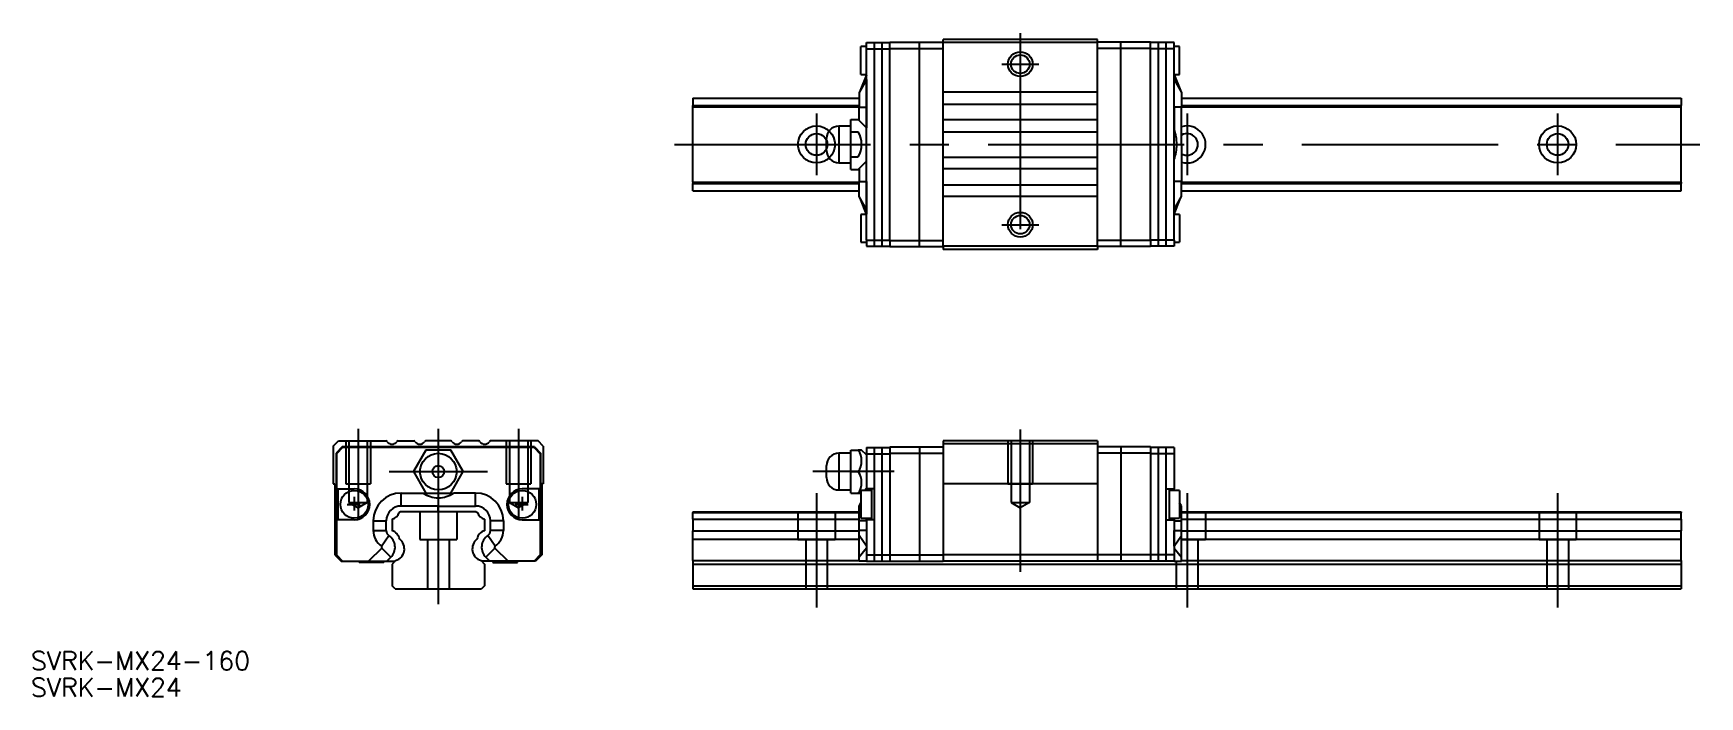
# Model space of a CAD drawing. Extents: x -66 to 204, y -17 to 90.
import ezdxf

# ---------------------------------------------------------------- set-up
doc = ezdxf.new("R2010")
doc.units = 0
doc.linetypes.add('CENTER', pattern=[50.8, 31.75, -6.35, 6.35, -6.35])
doc.linetypes.add('DASHED', pattern=[19.05, 12.7, -6.35])
doc.layers.get('0').update_dxf_attribs({"linetype": 'CONTINUOUS'})
doc.layers.add('CENTER', color=1, linetype='CENTER')
doc.styles.get("Standard").update_dxf_attribs({"font": 'txt.shx', "height": 3, "bigfont": 'bigfont.shx'})

msp = doc.modelspace()

# ---------------------------------------------------------------- linework, layer by layer
at = {"color": 7, "linetype": 'CONTINUOUS'}
for p, q in [((68.43, 83.35), (68.43, 87.85)), ((69.33, 87.85), (68.43, 87.85)), ((69.33, 88.5), (73.13, 88.5)), ((69.33, 87.5), (69.33, 88.5)), ((69.33, 87.5), (73.13, 87.5)), ((69.33, 56.5), (69.33, 87.5)), ((70.63, 55.5), (70.63, 88.5)), ((71.88, 55.5), (71.88, 88.5)), ((73.13, 88.55), (81.73, 88.55)), ((73.13, 87.55), (73.13, 88.55)), ((73.13, 87.55), (81.73, 87.55)), ((73.13, 82.65), (73.13, 87.55)), ((77.93, 55.45), (77.93, 88.55)), ((106.73, 89), (81.73, 89)), ((81.73, 88.5), (81.73, 89)), ((81.73, 55.5), (81.73, 88.5)), ((106.73, 88.5), (81.73, 88.5)), ((106.73, 88.5), (106.73, 89)), ((115.33, 88.55), (106.73, 88.55)), ((106.73, 55.5), (106.73, 88.5)), ((115.33, 87.55), (106.73, 87.55)), ((110.53, 55.45), (110.53, 88.55)), ((115.33, 87.55), (115.33, 88.55)), ((119.13, 88.5), (115.33, 88.5)), ((115.33, 56.45), (115.33, 87.55)), ((119.13, 87.5), (115.33, 87.5)), ((116.58, 55.5), (116.58, 88.5)), ((117.83, 55.5), (117.83, 88.5)), ((119.13, 87.5), (119.13, 88.5)), ((120.03, 87.85), (119.13, 87.85)), ((119.13, 56.5), (119.13, 87.5)), ((120.03, 83.35), (120.03, 87.85)), ((69.33, 82.53), (68.13, 80.43)), ((69.33, 82.53), (68.13, 80.43)), ((69.33, 83.29), (68.29, 80.71)), ((69.33, 83.29), (68.29, 80.71)), ((68.43, 83.35), (69.33, 83.35)), ((69.33, 83.29), (69.33, 83.29)), ((69.33, 82.53), (69.33, 83.29)), ((69.33, 82.53), (69.33, 83.29)), ((69.33, 83.29), (69.33, 83.29)), ((69.33, 82.53), (69.33, 82.53)), ((69.33, 82.53), (69.33, 82.53)), ((73.13, 81.47), (73.13, 82.65)), ((73.13, 81.47), (73.13, 82.65)), ((73.13, 56.45), (73.13, 81.47)), ((119.13, 83.35), (120.03, 83.35)), ((119.13, 83.29), (120.17, 80.71)), ((119.13, 83.29), (119.13, 83.29)), ((119.13, 82.53), (119.13, 83.29)), ((119.13, 82.53), (120.33, 80.43)), ((119.13, 82.53), (119.13, 82.53)), ((41.23, 79.5), (68.13, 79.5)), ((41.23, 79.5), (41.23, 78.32)), ((41.23, 78.32), (68.13, 78.32)), ((41.23, 78.1), (41.23, 78.32)), ((68.13, 80.43), (68.13, 78.03)), ((68.13, 80.43), (68.13, 78.03)), ((106.73, 80.46), (81.73, 80.46)), ((81.73, 78.54), (106.73, 78.54)), ((120.33, 80.43), (120.33, 78.03)), ((120.33, 79.5), (201.23, 79.5)), ((120.33, 78.32), (201.23, 78.32)), ((201.23, 79.5), (201.23, 78.32)), ((201.23, 78.1), (201.23, 78.32)), ((41.23, 78.1), (68.13, 78.1)), ((41.23, 65.9), (41.23, 78.1)), ((66.78, 74.02), (66.78, 76.04)), ((66.78, 76.04), (67.99, 76.04)), ((69.33, 74.7), (67.99, 76.04)), ((68.13, 78.03), (69.33, 78.03)), ((68.13, 75.9), (68.13, 78.03)), ((68.13, 78.03), (69.33, 78.03)), ((68.13, 75.9), (68.13, 78.03)), ((69.33, 78.03), (69.33, 78.03)), ((69.33, 78.03), (69.33, 78.03)), ((106.73, 75.96), (81.73, 75.96)), ((119.13, 78.03), (119.13, 78.03)), ((120.33, 78.03), (119.13, 78.03)), ((120.33, 78.1), (201.23, 78.1)), ((120.33, 72), (120.33, 78.03)), ((201.23, 65.9), (201.23, 78.1)), ((62.85, 71.03), (62.85, 72.97)), ((64.85, 74.97), (64.85, 69.03)), ((66.78, 74.97), (64.85, 74.97)), ((66.78, 69.98), (66.78, 74.02)), ((66.78, 74.02), (67.99, 74.02)), ((81.73, 74.04), (106.73, 74.04)), ((119.13, 74.45), (119.13, 74.45)), ((119.58, 72), (120.33, 72)), ((120.33, 72), (120.33, 65.97)), ((64.85, 69.03), (66.78, 69.03)), ((66.78, 69.98), (67.99, 69.98)), ((66.78, 67.96), (66.78, 69.98)), ((66.78, 67.96), (67.99, 67.96)), ((67.99, 67.96), (69.33, 69.3)), ((68.13, 68.1), (68.13, 65.97)), ((81.73, 69.96), (106.73, 69.96)), ((106.73, 68.04), (81.73, 68.04)), ((119.13, 69.55), (119.13, 69.55)), ((41.23, 65.9), (68.13, 65.9)), ((41.23, 65.9), (41.23, 65.68)), ((41.23, 65.68), (68.13, 65.68)), ((41.23, 64.5), (41.23, 65.68)), ((68.13, 63.57), (68.13, 65.97)), ((68.13, 65.97), (69.33, 65.97)), ((69.33, 65.97), (69.33, 65.97)), ((81.73, 65.46), (106.73, 65.46)), ((119.13, 65.97), (119.13, 65.97)), ((120.33, 65.97), (119.13, 65.97)), ((120.33, 63.57), (120.33, 65.97)), ((120.33, 65.9), (201.23, 65.9)), ((120.33, 65.68), (201.23, 65.68)), ((201.23, 65.9), (201.23, 65.68)), ((201.23, 64.5), (201.23, 65.68)), ((41.23, 64.5), (68.13, 64.5)), ((69.33, 61.47), (68.13, 63.57)), ((69.33, 60.71), (68.29, 63.29)), ((106.73, 63.54), (81.73, 63.54)), ((119.13, 61.47), (120.33, 63.57)), ((119.13, 60.71), (120.17, 63.29)), ((120.33, 64.5), (201.23, 64.5)), ((68.43, 60.65), (68.43, 56.15)), ((69.33, 60.65), (68.43, 60.65)), ((69.33, 61.47), (69.33, 61.47)), ((69.33, 61.47), (69.33, 60.71)), ((69.33, 60.71), (69.33, 60.71)), ((119.13, 61.47), (119.13, 61.47)), ((119.13, 61.47), (119.13, 60.71)), ((119.13, 60.71), (119.13, 60.71)), ((120.03, 60.65), (119.13, 60.65)), ((120.03, 60.65), (120.03, 56.15)), ((68.43, 56.15), (69.33, 56.15)), ((69.33, 56.5), (73.13, 56.5)), ((69.33, 56.5), (69.33, 55.5)), ((69.33, 55.5), (73.13, 55.5)), ((73.13, 56.45), (81.73, 56.45)), ((73.13, 56.45), (73.13, 55.45)), ((73.13, 55.45), (81.73, 55.45)), ((106.73, 55.5), (81.73, 55.5)), ((81.73, 55.5), (81.73, 55)), ((106.73, 55), (81.73, 55)), ((115.33, 56.45), (106.73, 56.45)), ((106.73, 55.5), (106.73, 55)), ((115.33, 55.45), (106.73, 55.45)), ((119.13, 56.5), (115.33, 56.5)), ((115.33, 56.45), (115.33, 55.45)), ((119.13, 55.5), (115.33, 55.5)), ((119.13, 56.5), (119.13, 55.5)), ((119.13, 56.15), (120.03, 56.15)), ((-17, 23.15), (-16.15, 24)), ((-17, 23.15), (-17, 17)), ((-15.55, 23), (-16.55, 22)), ((-16.55, 22), (-16.55, 11.95)), ((-15.5, 22.9), (-16.5, 21.9)), ((-16.5, 21.9), (-16.5, 16.2)), ((-16.15, 24), (-8.46, 24)), ((-10.65, 23), (-15.55, 23)), ((15.5, 22.9), (-15.5, 22.9)), ((-10.65, 23), (-10.71, 22.9)), ((-9.47, 23), (-10.65, 23)), ((-9.47, 23), (-10.65, 23)), ((-9.53, 22.9), (-9.47, 23)), ((15.55, 23), (-9.47, 23)), ((-6.54, 24), (-3.96, 24)), ((-2.02, 22.5), (-4.04, 19)), ((2.04, 24), (-2.04, 24)), ((2.02, 22.5), (-2.02, 22.5)), ((4.04, 19), (2.02, 22.5)), ((6.54, 24), (3.96, 24)), ((16.14, 24), (8.46, 24)), ((15.5, 22.9), (16.5, 21.9)), ((15.55, 23), (16.55, 22)), ((17, 23.14), (16.14, 24)), ((16.5, 21.9), (16.5, 16.2)), ((16.55, 22), (16.55, 5.5)), ((17, 23.14), (17, 17)), ((64.85, 21.97), (64.85, 19)), ((66.78, 21.97), (64.85, 21.97)), ((66.78, 19), (66.78, 22.5)), ((66.78, 22.5), (67.99, 22.5)), ((68.53, 22.5), (67.99, 22.5)), ((69.33, 21.7), (68.53, 22.5)), ((69.33, 22.9), (73.13, 22.9)), ((69.33, 22.9), (69.33, 21.9)), ((69.33, 21.9), (73.13, 21.9)), ((69.33, 21.9), (69.33, 16.2)), ((70.63, 4.5), (70.63, 22.9)), ((71.88, 4.5), (71.88, 22.9)), ((73.13, 23), (81.73, 23)), ((73.13, 23), (73.13, 22)), ((73.13, 22), (73.13, 5.5)), ((73.13, 22), (81.73, 22)), ((77.93, 23), (77.93, 4.5)), ((106.73, 24), (81.73, 24)), ((81.73, 24), (81.73, 23.5)), ((106.73, 23.5), (81.73, 23.5)), ((81.73, 23.5), (81.73, 17)), ((106.73, 24), (106.73, 23.5)), ((106.73, 23.5), (106.73, 17)), ((115.33, 23), (106.73, 23)), ((115.33, 22), (106.73, 22)), ((110.53, 23), (110.53, 4.5)), ((115.33, 23), (115.33, 22)), ((119.13, 22.9), (115.33, 22.9)), ((115.33, 22), (115.33, 5.5)), ((119.13, 21.9), (115.33, 21.9)), ((116.58, 4.5), (116.58, 22.9)), ((117.83, 4.5), (117.83, 22.9)), ((119.13, 22.9), (119.13, 21.9)), ((119.13, 21.9), (119.13, 16.2)), ((-4.04, 19), (-2.02, 15.5)), ((2.02, 15.5), (4.04, 19)), ((62.85, 19), (62.85, 19.97)), ((62.85, 18.03), (62.85, 19)), ((64.85, 19), (64.85, 16.03)), ((66.78, 15.5), (66.78, 19)), ((66.78, 19), (67.99, 19)), ((-17, 17), (-16.75, 17)), ((-16.75, 17), (-16.75, 5.5)), ((-16.5, 16.2), (-13.6, 16.2)), ((-16.25, 16.2), (-16.25, 11.2)), ((16.5, 16.2), (13.6, 16.2)), ((16.25, 16.2), (16.25, 11.2)), ((16.75, 17), (16.75, 5.5)), ((17, 17), (16.75, 17)), ((68.98, 15.95), (69.33, 16.3)), ((70.63, 16.2), (69.33, 16.2)), ((69.33, 15.95), (69.33, 16.2)), ((70.13, 16.2), (70.13, 11.2)), ((106.73, 17), (81.73, 17)), ((81.73, 17), (81.73, 5.5)), ((106.73, 17), (106.73, 5.5)), ((117.83, 16.2), (119.13, 16.2)), ((118.33, 16.2), (118.33, 11.2)), ((119.13, 15.95), (119.13, 16.2)), ((-6.03, 15.53), (-2.45, 15.53)), ((-6.03, 15.53), (-2.45, 15.53)), ((-6.03, 13.43), (-6.03, 15.53)), ((-6.03, 13.43), (-6.03, 15.53)), ((-2.45, 15.53), (-2.04, 15.53)), ((-2.02, 15.5), (2.02, 15.5)), ((0, 15.5), (0, 14.75)), ((0, 14.75), (0, 13.43)), ((0, 14.75), (0, 14.75)), ((0, 14.75), (0, 13.43)), ((6.03, 15.53), (2.45, 15.53)), ((6.03, 13.43), (6.03, 15.53)), ((64.85, 16.03), (66.78, 16.03)), ((66.78, 15.5), (67.99, 15.5)), ((67.99, 15.5), (68.43, 15.5)), ((68.13, 13.43), (68.43, 13.96)), ((68.43, 15.95), (68.43, 11.45)), ((70.13, 15.95), (68.43, 15.95)), ((120.03, 15.95), (118.33, 15.95)), ((120.03, 15.95), (120.03, 11.45)), ((120.33, 13.43), (120.03, 13.96)), ((-16.55, 8.75), (-16.55, 11.95)), ((-16.55, 11.95), (-16.55, 8.75)), ((-16.5, 11.2), (-16.5, 5.5)), ((-13.6, 11.2), (-16.5, 11.2)), ((-10.53, 11.03), (-8.43, 11.03)), ((-10.53, 11.03), (-8.43, 11.03)), ((-10.53, 11.03), (-10.53, 9.47)), ((-10.53, 11.03), (-10.53, 9.47)), ((-8.43, 9.47), (-8.43, 11.03)), ((-8.43, 9.47), (-8.43, 11.03)), ((-7.5, 11.29), (-7.5, 9.42)), ((-6.1, 12.5), (-6.32, 12.37)), ((6.1, 12.5), (-6.1, 12.5)), ((0, 13.43), (-6.03, 13.43)), ((0, 13.43), (-6.03, 13.43)), ((0, 13.43), (6.03, 13.43)), ((0, 12.5), (0, 13.43)), ((6.1, 12.5), (6.32, 12.37)), ((7.5, 11.29), (7.5, 9.42)), ((10.53, 11.03), (8.43, 11.03)), ((8.43, 9.47), (8.43, 11.03)), ((10.53, 11.03), (10.53, 9.47)), ((13.6, 11.2), (16.5, 11.2)), ((16.5, 11.2), (16.5, 5.5)), ((41.23, 12.5), (68.13, 12.5)), ((41.23, 12.5), (41.23, 12.37)), ((41.23, 12.37), (68.13, 12.37)), ((41.23, 11.29), (41.23, 12.37)), ((41.23, 11.29), (68.13, 11.29)), ((41.23, 11.29), (41.23, 9.42)), ((68.13, 11.03), (68.13, 13.43)), ((69.33, 11.03), (68.13, 11.03)), ((68.13, 9.47), (68.13, 11.03)), ((68.43, 11.45), (70.13, 11.45)), ((69.33, 11.2), (69.33, 11.45)), ((69.33, 11.45), (69.33, 11.24)), ((69.33, 11.24), (69.33, 11.03)), ((70.63, 11.2), (69.33, 11.2)), ((69.33, 11.2), (69.33, 5.5)), ((69.33, 11.03), (69.33, 11.03)), ((69.33, 11.03), (69.33, 9.47)), ((117.83, 11.2), (119.13, 11.2)), ((118.33, 11.45), (120.03, 11.45)), ((119.13, 11.2), (119.13, 11.45)), ((119.13, 11.45), (119.13, 11.24)), ((119.13, 11.24), (119.13, 11.03)), ((119.13, 11.2), (119.13, 5.5)), ((119.13, 11.03), (119.13, 11.03)), ((119.13, 11.03), (119.13, 9.47)), ((119.13, 11.03), (120.33, 11.03)), ((120.33, 11.03), (120.33, 13.43)), ((120.33, 12.5), (201.23, 12.5)), ((120.33, 12.37), (201.23, 12.37)), ((120.33, 11.29), (201.23, 11.29)), ((120.33, 9.47), (120.33, 11.03)), ((201.23, 12.5), (201.23, 12.37)), ((201.23, 11.29), (201.23, 12.37)), ((201.23, 11.29), (201.23, 9.42)), ((-16.5, 8.75), (-16.55, 8.75)), ((-16.55, 8.75), (-16.55, 5.5)), ((-10.53, 9.47), (-8.43, 9.47)), ((-10.53, 9.47), (-8.43, 9.47)), ((-9.2, 6.92), (-8, 8.65)), ((-9.2, 6.92), (-8, 8.65)), ((9.2, 6.92), (8, 8.65)), ((10.53, 9.47), (8.43, 9.47)), ((41.23, 9.42), (68.13, 9.42)), ((41.23, 8.07), (41.23, 9.42)), ((68.13, 8.65), (68.13, 9.47)), ((69.33, 9.47), (68.13, 9.47)), ((69.33, 6.92), (68.13, 8.65)), ((68.13, 5.13), (68.13, 8.65)), ((69.33, 9.47), (69.33, 9.47)), ((119.13, 9.47), (120.33, 9.47)), ((119.13, 9.47), (119.13, 9.47)), ((119.13, 6.92), (120.33, 8.65)), ((120.33, 8.65), (120.33, 9.47)), ((120.33, 9.42), (201.23, 9.42)), ((120.33, 5.13), (120.33, 8.65)), ((201.23, 8.07), (201.23, 9.42)), ((-16.75, 5.5), (-15.75, 4.5)), ((-16.55, 5.5), (-15.55, 4.5)), ((-16.5, 5.5), (-15.5, 4.5)), ((-9.17, 6.62), (-11.29, 4.5)), ((-9.17, 6.62), (-11.29, 4.5)), ((-9.17, 6.62), (-7.68, 5.13)), ((-9.17, 6.62), (-7.68, 5.13)), ((9.17, 6.62), (7.68, 5.13)), ((9.17, 6.62), (11.29, 4.5)), ((16.5, 5.5), (15.5, 4.5)), ((16.55, 5.5), (15.55, 4.5)), ((16.75, 5.5), (15.75, 4.5)), ((41.23, 4.59), (41.23, 8.07)), ((41.23, 8.07), (68.13, 8.07)), ((69.33, 6.62), (68.13, 5.13)), ((69.33, 6.92), (69.33, 6.92)), ((69.33, 6.62), (69.33, 4.5)), ((69.33, 6.62), (69.33, 6.62)), ((69.33, 5.5), (69.33, 4.5)), ((69.33, 5.5), (73.13, 5.5)), ((73.13, 5.5), (73.13, 4.5)), ((73.13, 5.5), (81.73, 5.5)), ((81.73, 5.5), (81.73, 4.5)), ((106.73, 5.5), (81.73, 5.5)), ((106.73, 5.5), (106.73, 4.5)), ((115.33, 5.5), (106.73, 5.5)), ((115.33, 5.5), (115.33, 4.5)), ((119.13, 5.5), (115.33, 5.5)), ((119.13, 6.92), (119.13, 6.92)), ((119.13, 6.62), (119.13, 4.5)), ((119.13, 6.62), (120.33, 5.13)), ((119.13, 6.62), (119.13, 6.62)), ((119.13, 5.5), (119.13, 4.5)), ((120.33, 8.07), (201.23, 8.07)), ((201.23, 4.59), (201.23, 8.07)), ((-15.75, 4.5), (-15.55, 4.5)), ((-15.55, 4.5), (-15.5, 4.5)), ((-15.5, 4.5), (-11.29, 4.5)), ((-12.8, 4.5), (-12.8, 4.3)), ((-8.8, 4.3), (-12.8, 4.3)), ((-11.29, 4.5), (-8.32, 4.5)), ((-11.29, 4.5), (-8.32, 4.5)), ((-8.8, 4.3), (-8.8, 4.5)), ((-8.32, 4.5), (-7.68, 5.13)), ((-8.32, 4.5), (-7.68, 5.13)), ((-8.32, 4.5), (-7, 4.5)), ((-8.32, 4.5), (-7, 4.5)), ((-6.91, 4.59), (-7.5, 4)), ((-7.5, 4), (-7.5, 0.5)), ((6.91, 4.59), (7.5, 4)), ((8.32, 4.5), (7, 4.5)), ((7.5, 4), (7.5, 0.5)), ((8.32, 4.5), (7.68, 5.13)), ((11.29, 4.5), (8.32, 4.5)), ((8.8, 4.5), (8.8, 4.3)), ((8.8, 4.3), (12.8, 4.3)), ((15.5, 4.5), (11.29, 4.5)), ((12.8, 4.3), (12.8, 4.5)), ((15.55, 4.5), (15.5, 4.5)), ((15.75, 4.5), (15.55, 4.5)), ((41.23, 4.59), (68.13, 4.59)), ((41.23, 4.59), (41.23, 4)), ((41.23, 4), (201.23, 4)), ((41.23, 4), (41.23, 0.8)), ((68.13, 4.5), (68.13, 5.13)), ((69.33, 4.5), (68.13, 4.5)), ((69.33, 4.5), (73.13, 4.5)), ((69.33, 4.5), (69.33, 4.5)), ((73.13, 4.5), (81.73, 4.5)), ((106.73, 4.5), (81.73, 4.5)), ((115.33, 4.5), (106.73, 4.5)), ((119.13, 4.5), (115.33, 4.5)), ((119.13, 4.5), (120.33, 4.5)), ((119.13, 4.5), (119.13, 4.5)), ((120.33, 4.5), (120.33, 5.13)), ((120.33, 4.59), (201.23, 4.59)), ((201.23, 4.59), (201.23, 4)), ((201.23, 4), (201.23, 0.8)), ((-7, 0), (-7.5, 0.5)), ((-7, 0), (7, 0)), ((7.5, 0.5), (7, 0)), ((41.23, 0.8), (41.23, 0)), ((41.23, 0.5), (201.23, 0.5)), ((41.23, 0), (201.23, 0)), ((201.23, 0.8), (201.23, 0))]:
    msp.add_line(p, q, dxfattribs=at)
at = {"color": 3, "linetype": 'DASHED'}
for p, q in [((-15, 24), (-15, 17)), ((-14.5, 24), (-14.5, 14)), ((-11.5, 24), (-11.5, 14)), ((-11, 24), (-11, 17)), ((11, 24), (11, 17)), ((11.5, 24), (11.5, 14)), ((14.5, 24), (14.5, 14)), ((15, 24), (15, 17)), ((92.23, 24), (92.23, 17)), ((92.73, 24), (92.73, 14)), ((95.73, 24), (95.73, 14)), ((96.23, 24), (96.23, 17)), ((-15, 17), (-11, 17)), ((11, 17), (15, 17)), ((92.23, 17), (96.23, 17)), ((-14.5, 14), (-11.5, 14)), ((-14.5, 14), (-13, 13.13)), ((-11.5, 14), (-13, 13.13)), ((11.5, 14), (14.5, 14)), ((11.5, 14), (13, 13.13)), ((14.5, 14), (13, 13.13)), ((92.73, 14), (94.23, 13.13)), ((92.73, 14), (95.73, 14)), ((95.73, 14), (94.23, 13.13)), ((-3, 12.5), (-3, 8)), ((3, 12.5), (3, 8)), ((58.23, 12.5), (58.23, 8)), ((64.23, 12.5), (64.23, 8)), ((124.23, 12.5), (124.23, 8)), ((178.23, 12.5), (178.23, 8)), ((184.23, 12.5), (184.23, 8)), ((-3, 8), (3, 8)), ((-1.75, 8), (-1.75, 0)), ((1.75, 8), (1.75, 0)), ((58.23, 8), (64.23, 8)), ((59.48, 8), (59.48, 0)), ((62.98, 8), (62.98, 0)), ((120.33, 8), (124.23, 8)), ((122.98, 8), (122.98, 0)), ((178.23, 8), (184.23, 8)), ((179.48, 8), (179.48, 0)), ((182.98, 8), (182.98, 0)), ((119.48, 4.5), (119.48, 0))]:
    msp.add_line(p, q, dxfattribs=at)
at = {"color": 7, "linetype": 'CONTINUOUS'}
for points in [[(69.33, 78.03, 0), (69.33, 75.5, 0), (69.33, 74.7, 0)], [(69.33, 78.03, 0), (69.33, 75.5, 0), (69.33, 74.7, 0)], [(119.13, 78.03, 0), (119.13, 75.5, 0), (119.13, 74.45, 0)], [(69.33, 65.97, 0), (69.33, 68.5, 0), (69.33, 69.3, 0)], [(119.13, 65.97, 0), (119.13, 68.5, 0), (119.13, 69.55, 0)]]:
    msp.add_polyline3d(points, dxfattribs=at)
at = {"color": 3, "linetype": 'CONTINUOUS'}
for centre in [(94.23, 85), (94.23, 59)]:
    msp.add_circle(centre, 2, dxfattribs=at)
at = {"color": 7, "linetype": 'CONTINUOUS'}
for centre, radius in [((94.23, 85), 1.5), ((61.23, 72), 3), ((61.23, 72), 1.75), ((181.23, 72), 3), ((181.23, 72), 1.75), ((94.23, 59), 1.5), ((0, 19), 2.97), ((0, 19), 0.97), ((-13.6, 13.7), 2.25), ((13.6, 13.7), 2.25)]:
    msp.add_circle(centre, radius, dxfattribs=at)
for centre, radius, start, end in [((219.58, 80.28), 150.27, 179.1421, 180.8579), ((219.58, 80.28), 150.27, 179.1421, 180.8579), ((-31.12, 80.28), 150.27, 359.1421, 0.8579), ((64.85, 72.97), 2, 90, 180), ((64.49, 72), 4.04, 330.0046, 29.9954), ((112.94, 72.06), 6.63, 359.4557, 21.129), ((121.23, 72), 3, 252.5424, 107.4576), ((121.23, 72), 1.75, 239.0503, 120.9497), ((64.85, 71.03), 2, 180, 270), ((112.94, 71.94), 6.63, 338.871, 0.5443), ((219.58, 63.72), 150.27, 179.1421, 180.8579), ((-31.12, 63.72), 150.27, 359.1421, 0.8579), ((-9.42, 22.85), 1.5, 39.7918, 50.0555), ((-7.5, 24.45), 1, 219.7918, 320.2082), ((-5.58, 22.85), 1.5, 129.9445, 140.2082), ((-4.92, 22.85), 1.5, 39.7918, 50.0555), ((-3, 24.45), 1, 219.7918, 320.2082), ((-1.08, 22.85), 1.5, 129.9445, 140.2082), ((1.08, 22.85), 1.5, 39.7918, 50.0555), ((3, 24.45), 1, 219.7918, 320.2082), ((4.92, 22.85), 1.5, 129.9445, 140.2082), ((5.58, 22.85), 1.5, 39.7918, 50.0555), ((7.5, 24.45), 1, 219.7918, 320.2082), ((9.42, 22.85), 1.5, 129.9445, 140.2082), ((64.85, 19.97), 2, 90, 180), ((65.43, 20.75), 3.1, 325.6466, 34.3534), ((65.43, 17.25), 3.1, 325.6466, 34.3534), ((-13.6, 13.7), 2.5, 270, 90), ((13.6, 13.7), 2.5, 90, 270), ((64.85, 18.03), 2, 180, 270), ((-6.03, 11.03), 4.5, 90.0008, 179.9992), ((-6.03, 11.03), 4.5, 90.0008, 179.9992), ((0, 19), 4.25, 234.733, 270), ((0, 19), 4.25, 270, 305.267), ((6.03, 11.03), 4.5, 0.0008, 89.9992), ((-6.03, 11.03), 2.4, 90, 180), ((-6.03, 11.03), 2.4, 90, 180), ((-7.93, 12.93), 1.7, 284.651, 340.7738), ((6.03, 11.03), 2.4, 0, 90), ((7.93, 12.93), 1.7, 199.2262, 255.349), ((-7.43, 9.47), 3.1, 180.0008, 235.256), ((-7.43, 9.47), 3.1, 180.0008, 235.256), ((-7.43, 9.47), 1, 180, 235.2568), ((-7.43, 9.47), 1, 180, 235.2568), ((-9.31, 6.76), 2.3, 315, 55.2568), ((-9.31, 6.76), 2.3, 315, 55.2568), ((-7.93, 7.77), 1.7, 9.988, 75.349), ((7.93, 7.77), 1.7, 104.651, 170.012), ((9.31, 6.76), 2.3, 124.7432, 225), ((7.43, 9.47), 1, 304.7432, 0), ((7.43, 9.47), 3.1, 304.744, 359.9992), ((206.37, 8.2), 137.04, 179.4675, 180.5325), ((-17.91, 8.2), 137.04, 359.4675, 0.5325), ((-9.31, 6.76), 0.2, 314.9999, 55.2571), ((-7.5, 6.5), 2, 287.1144, 51.5284), ((7.5, 6.5), 2, 128.4716, 252.8856), ((9.31, 6.76), 0.2, 124.7429, 225.0001)]:
    msp.add_arc(centre, radius, start, end, dxfattribs=at)
at = {"layer": 'CENTER', "color": 1, "linetype": 'CENTER'}
for p, q in [((94.23, 90), (94.23, 54)), ((91.23, 85), (97.23, 85)), ((61.23, 77), (61.23, 67)), ((121.23, 77), (121.23, 67)), ((181.23, 77), (181.23, 67)), ((38.23, 72), (204.23, 72)), ((91.23, 59), (97.23, 59)), ((-13, 25.94), (-13, 11.13)), ((0, 25.94), (0, -2.49)), ((13, 25.94), (13, 11.13)), ((94.23, 25.84), (94.23, 2.79)), ((-7.97, 19), (7.97, 19)), ((73.79, 19), (60.66, 19)), ((-14.75, 13.7), (-12.65, 13.7)), ((-13.6, 14.9), (-13.6, 12.7)), ((12.45, 13.7), (14.55, 13.7)), ((13.6, 14.9), (13.6, 12.7)), ((61.23, 15.5), (61.23, -3)), ((121.23, 15.5), (121.23, -3)), ((181.23, 15.5), (181.23, -3))]:
    msp.add_line(p, q, dxfattribs=at)

# ---------------------------------------------------------------- texts
at = {"color": 7, "linetype": 'CONTINUOUS'}
for s, p in [('SVRK-MX24-160', (-65.96, -13.13)), ('SVRK-MX24', (-65.96, -17.45))]:
    msp.add_text(s, height=3, dxfattribs=at).set_placement(p)

doc.saveas('drawing.dxf')
